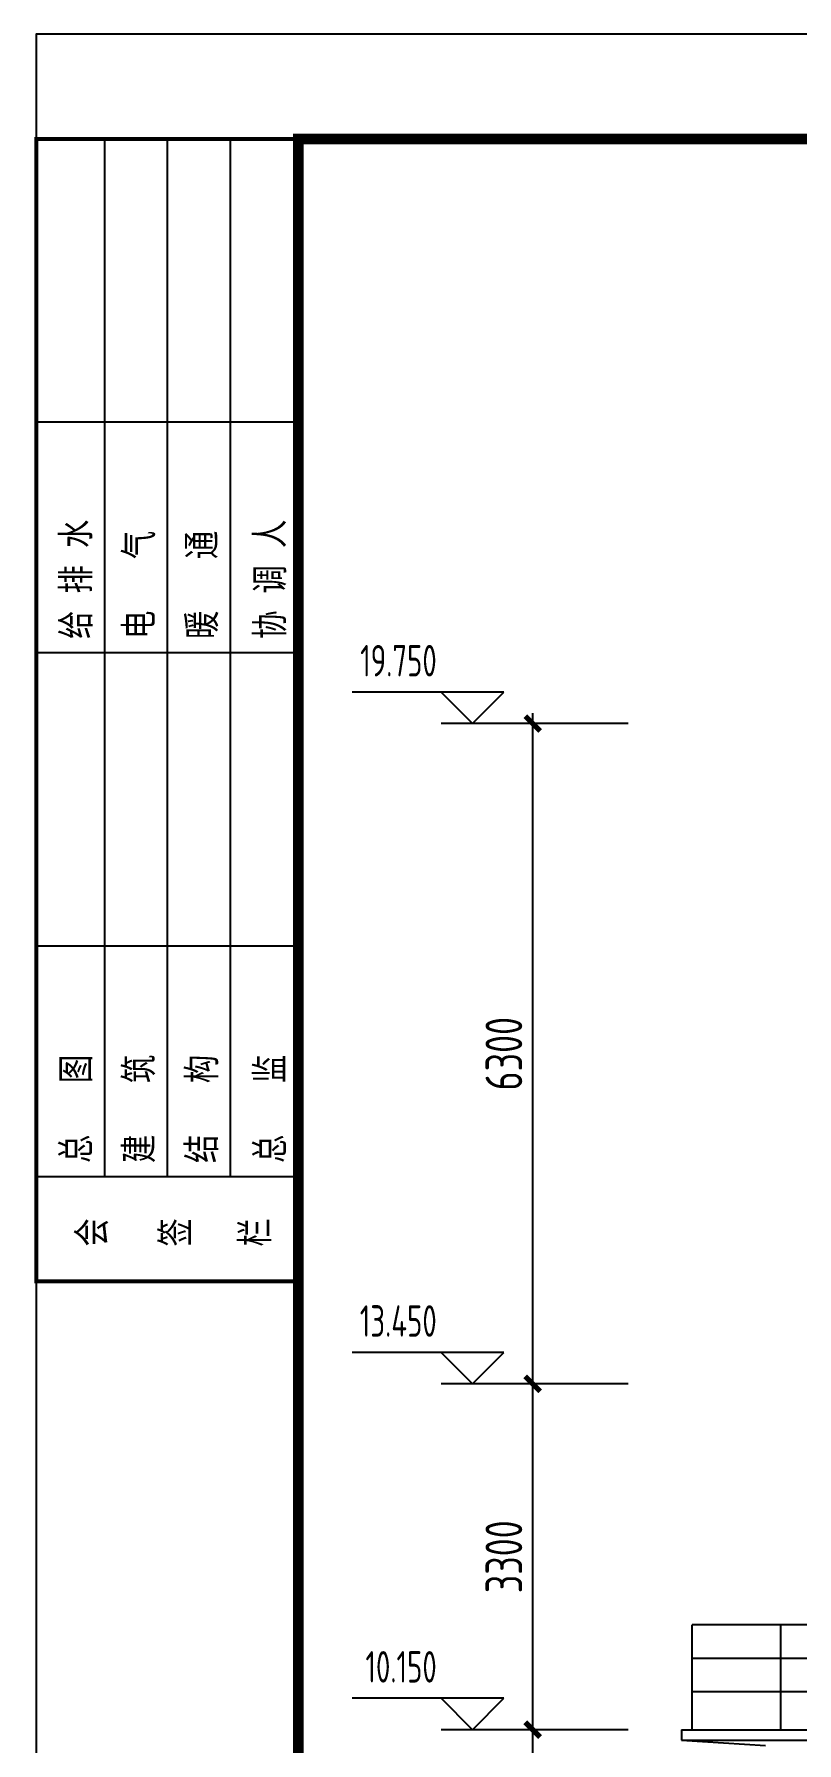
# Model space of a CAD drawing. Extents: x 665703 to 1047784, y -160603 to 92239.
# Drawn here: x 765017 to 772293, y 19790 to 36093 of the extents above; entities that cross this region are included whole.
import ezdxf
from ezdxf.enums import TextEntityAlignment as Align

# ---------------------------------------------------------------- set-up
doc = ezdxf.new("R2010")
doc.units = 0
doc.header["$LTSCALE"] = 800
doc.layers.get('0').update_dxf_attribs({"linetype": 'CONTINUOUS'})
doc.layers.get('Defpoints').update_dxf_attribs({"linetype": 'CONTINUOUS'})
for name, color, linetype in [('DIM', 2, 'CONTINUOUS'), ('THIN', 7, 'CONTINUOUS'), ('TK', 7, 'CONTINUOUS'), ('中粗', 3, 'CONTINUOUS'), ('粗线', 1, 'CONTINUOUS')]:
    doc.layers.add(name, color=color, linetype=linetype)
doc.styles.add('TSSD_Dimension', font='Tssdeng.shx', dxfattribs={"width": 0.75, "bigfont": 'hztxt.shx'})
doc.styles.add('TSSD_Label', font='Tssdeng.shx', dxfattribs={"width": 0.7, "bigfont": 'hztxt.shx'})
doc.dimstyles.new('TSSD_100_100', dxfattribs={"dimtxt": 350, "dimasz": 100, "dimexe": 100, "dimexo": 250, "dimgap": 100, "dimtad": 1, "dimdec": 0, "dimzin": 0, "dimdsep": 46, "dimtxsty": 'TSSD_Dimension', "dimblk": 'ARCHTICK', "dimcen": 0, "dimdle": 100, "dimclrt": 7, "dimadec": 0, "dimazin": 0, "dimtfac": 1, "dimtdec": 0, "dimtix": 1, "dimtmove": 2, "dimatfit": 3, "dimldrblk": 'ARCHTICK', "dimfxl": 0, "dimtolj": 1, "dimtzin": 0, "dimarcsym": 0})

# ---------------------------------------------------------------- blocks, each defined once
blk = doc.blocks.new('_ArchTick')
at = {"color": 0, "const_width": 0.5}
blk.add_lwpolyline([(-0.71, -0.71), (0.71, 0.71)], dxfattribs=at)
blk = doc.blocks.new('*D946')
at = {"layer": 'Defpoints', "color": 0, "transparency": 16777216}
for p in [(769773, 19915), (770935, 19915), (770935, 9765)]:
    blk.add_point(p, dxfattribs=at)
at = {"layer": 'DIM', "color": 0, "lineweight": -2, "transparency": 16777216}
for p, q in [((770685, 19915), (769673, 19915)), ((769773, 9665), (769773, 20015)), ((770685, 9765), (769673, 9765))]:
    blk.add_line(p, q, dxfattribs=at)
at = {"layer": 'DIM', "color": 0, "lineweight": -2, "transparency": 16777216, "xscale": 100, "yscale": 100, "zscale": 100}
for p, rotation in [((769773, 19915), 90), ((769773, 9765), 270)]:
    blk.add_blockref('_ArchTick', p, dxfattribs=dict(at, rotation=rotation))
at = {"layer": 'DIM', "color": 7, "transparency": 16777216, "insert": (769498, 14840), "char_height": 350, "attachment_point": 5, "rotation": 90, "style": 'TSSD_Dimension'}
blk.add_mtext('\\A1;10150', dxfattribs=at)
blk = doc.blocks.new('*D947')
at = {"layer": 'Defpoints', "color": 0, "transparency": 16777216}
for p in [(769773, 23215), (770935, 23215), (770935, 19915)]:
    blk.add_point(p, dxfattribs=at)
at = {"layer": 'DIM', "color": 0, "lineweight": -2, "transparency": 16777216}
for p, q in [((769773, 19815), (769773, 23315)), ((770685, 23215), (769673, 23215)), ((770685, 19915), (769673, 19915))]:
    blk.add_line(p, q, dxfattribs=at)
at = {"layer": 'DIM', "color": 0, "lineweight": -2, "transparency": 16777216, "xscale": 100, "yscale": 100, "zscale": 100}
for p, rotation in [((769773, 23215), 90), ((769773, 19915), 270)]:
    blk.add_blockref('_ArchTick', p, dxfattribs=dict(at, rotation=rotation))
at = {"layer": 'DIM', "color": 7, "transparency": 16777216, "insert": (769498, 21565), "char_height": 350, "attachment_point": 5, "rotation": 90, "style": 'TSSD_Dimension'}
blk.add_mtext('\\A1;3300', dxfattribs=at)
blk = doc.blocks.new('*D948')
at = {"layer": 'Defpoints', "color": 0, "transparency": 16777216}
for p in [(769773, 29515), (770935, 29515), (770935, 23215)]:
    blk.add_point(p, dxfattribs=at)
at = {"layer": 'DIM', "color": 0, "lineweight": -2, "transparency": 16777216}
for p, q in [((770685, 29515), (769673, 29515)), ((769773, 23115), (769773, 29615)), ((770685, 23215), (769673, 23215))]:
    blk.add_line(p, q, dxfattribs=at)
at = {"layer": 'DIM', "color": 0, "lineweight": -2, "transparency": 16777216, "xscale": 100, "yscale": 100, "zscale": 100}
for p, rotation in [((769773, 29515), 90), ((769773, 23215), 270)]:
    blk.add_blockref('_ArchTick', p, dxfattribs=dict(at, rotation=rotation))
at = {"layer": 'DIM', "color": 7, "transparency": 16777216, "insert": (769498, 26365), "char_height": 350, "attachment_point": 5, "rotation": 90, "style": 'TSSD_Dimension'}
blk.add_mtext('\\A1;6300', dxfattribs=at)

msp = doc.modelspace()

# ---------------------------------------------------------------- linework, layer by layer
at = {"layer": 'THIN'}
for p, q in [((768898.5, 29814.7), (768049.7, 29814.7)), ((769198.5, 29514.7), (768898.5, 29814.7)), ((769498.5, 29814.7), (768898.5, 29814.7)), ((769198.5, 29514.7), (769498.5, 29814.7)), ((769672.7, 29514.7), (768898.5, 29514.7)), ((769198.5, 29514.7), (769198.5, 29514.7)), ((768898.5, 23514.7), (768049.7, 23514.7)), ((769198.5, 23214.7), (768898.5, 23514.7)), ((769498.5, 23514.7), (768898.5, 23514.7)), ((769198.5, 23214.7), (769498.5, 23514.7)), ((769672.7, 23214.7), (768898.5, 23214.7)), ((769198.5, 23214.7), (769198.5, 23214.7)), ((768898.5, 20214.7), (768049.7, 20214.7)), ((769198.5, 19914.7), (768898.5, 20214.7)), ((769498.5, 20214.7), (768898.5, 20214.7)), ((769198.5, 19914.7), (769498.5, 20214.7)), ((769672.7, 19914.7), (768898.5, 19914.7)), ((769198.5, 19914.7), (769198.5, 19914.7))]:
    msp.add_line(p, q, dxfattribs=at)
at = {"layer": 'TK', "color": 2}
for p, q in [((765687.2, 35092.7), (765687.2, 25192.7)), ((766287.2, 35092.7), (766287.2, 25192.7)), ((766887.2, 35092.7), (766887.2, 25192.7)), ((765037.2, 32392.7), (767537.2, 32392.7)), ((765037.2, 30192.7), (767537.2, 30192.7)), ((765037.2, 27392.7), (767537.2, 27392.7)), ((765037.2, 25192.7), (767537.2, 25192.7))]:
    msp.add_line(p, q, dxfattribs=at)
msp.add_lwpolyline([(849137.2, 36092.7), (765037.2, 36092.7), (765037.2, -23307.3), (849137.2, -23307.3)], close=True, dxfattribs=at)
for points, const_width in [([(765037.2, 35092.7), (767537.2, 35092.7), (767537.2, 24192.7), (765037.2, 24192.7)], 40), ([(767537.2, 35092.7), (848137.2, 35092.7), (848137.2, -22307.3), (767537.2, -22307.3)], 100)]:
    msp.add_lwpolyline(points, close=True, dxfattribs=dict(at, const_width=const_width))
at = {"layer": '中粗'}
for p, q in [((771193.5, 19914.7), (801083.7, 19914.7)), ((771193.5, 19914.7), (771193.5, 19814.7)), ((771193.5, 19814.7), (771993.5, 19764.7)), ((771193.5, 19814.7), (801793.5, 19814.7))]:
    msp.add_line(p, q, dxfattribs=at)
at = {"layer": '粗线'}
for p, q in [((801893.5, 20914.7), (771293.5, 20914.7)), ((771293.5, 19914.7), (771293.5, 20914.7)), ((772141.5, 19914.7), (772141.5, 20914.7)), ((801893.5, 20594.7), (771293.5, 20594.7)), ((801893.5, 20274.7), (771293.5, 20274.7))]:
    msp.add_line(p, q, dxfattribs=at)

# ---------------------------------------------------------------- texts
at = {"layer": 'THIN', "style": 'TSSD_Label', "width": 0.7}
for s, p in [('19.750', (768857.4, 29874.7)), ('13.450', (768857.4, 23574.7)), ('10.150', (768857.4, 20274.7))]:
    msp.add_text(s, height=300, dxfattribs=at).set_placement(p, align=Align.BOTTOM_RIGHT)
at = {"layer": 'TK', "color": 2, "style": 'TSSD_Dimension', "width": 0.9}
for s, p in [('给 排 水', (765573.2, 30322.6)), ('电   气', (766173.2, 30322.6)), ('暖   通', (766773.2, 30322.6)), ('协 调 人', (767423.2, 30322.6)), ('总   图', (765573.2, 25322.6)), ('建   筑', (766173.2, 25322.6)), ('结   构', (766773.2, 25322.6)), ('总   监', (767423.2, 25322.6)), ('会', (765725, 24525)), ('签', (766522, 24525)), ('栏', (767281.1, 24525))]:
    msp.add_text(s, height=300, rotation=90, dxfattribs=at).set_placement(p)

# ---------------------------------------------------------------- dimensions: what is measured, and where the dimension line sits
at = {"layer": 'DIM'}
for base, p1, p2, picture, middle in [((769772.7, 29514.7), (770934.7, 23214.7), (770934.7, 29514.7), '*D948', (769497.7, 26364.7)), ((769772.7, 23214.7), (770934.7, 19914.7), (770934.7, 23214.7), '*D947', (769497.7, 21564.7)), ((769772.7, 19914.7), (770934.7, 9764.7), (770934.7, 19914.7), '*D946', (769497.7, 14839.7))]:
    dim = msp.add_linear_dim(base=base, p1=p1, p2=p2, angle=90, dimstyle='TSSD_100_100', dxfattribs=at)
    dim.commit()
    dim.dimension.update_dxf_attribs({"geometry": picture, "text_midpoint": middle})

doc.saveas('drawing.dxf')
